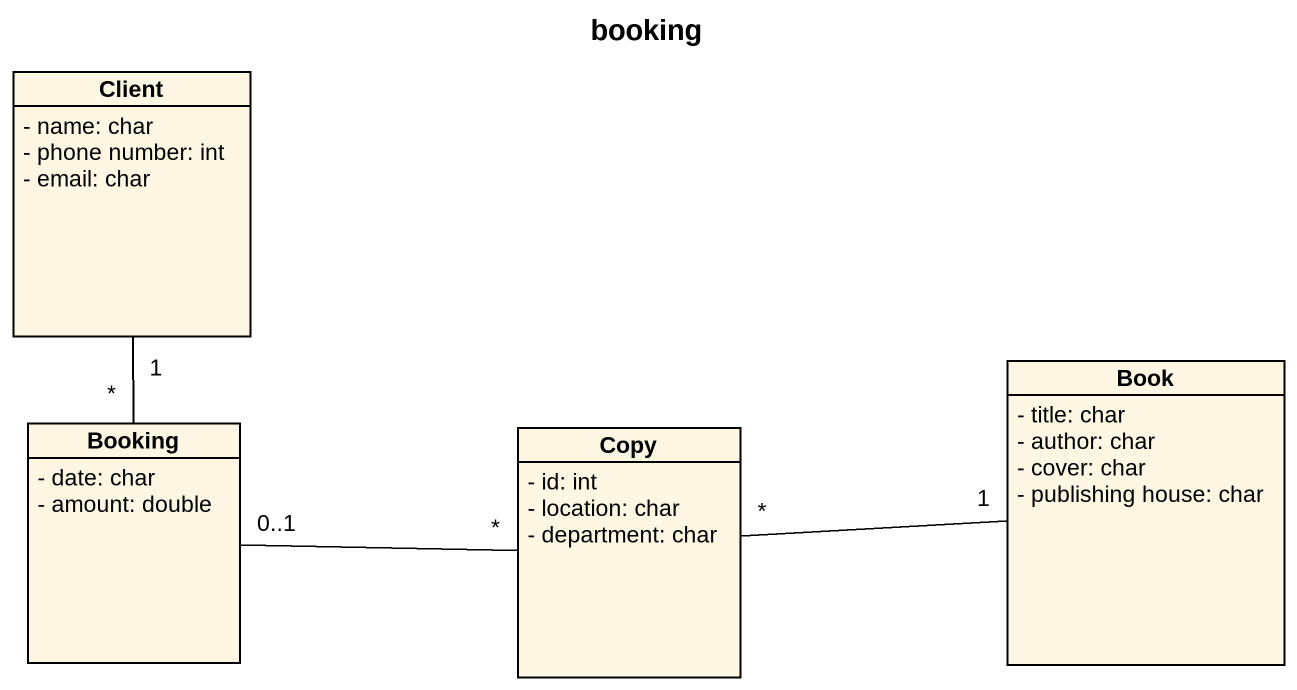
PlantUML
@startuml
title booking
hide circle
hide empty members
skinparam classAttributeIconSize 0
class Сlient {
  - name: char
  - phone number: int
  - email: char
}
class Booking {
  - date: char
  - amount: double
}
class Copy {
  - id: int
  - location: char
  - department: char
}
class Book {
  - title: char
  - author: char
  - cover: char
  - publishing house: char
}
Сlient "1" -- "*" Booking
Copy "*" -left- "0..1" Booking
Copy "*" -right- "1" Book
@enduml
